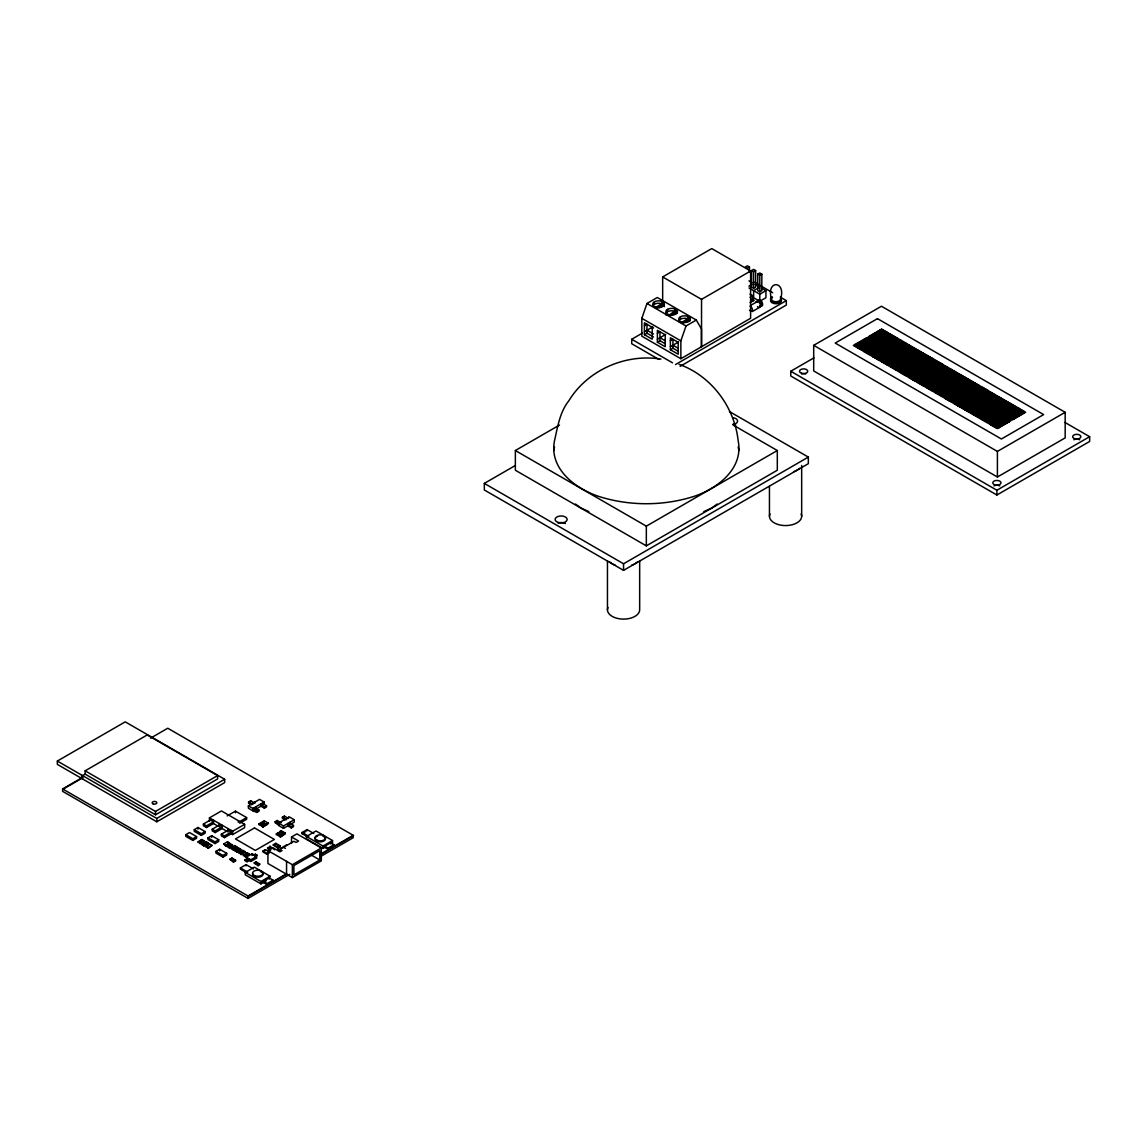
<?xml version="1.0" encoding="UTF-8"?>
<svg xmlns="http://www.w3.org/2000/svg" width="1147" height="1147" viewBox="0 0 1147 1147"><rect width="100%" height="100%" fill="white"/><g stroke="black" fill="none" stroke-linecap="round" stroke-linejoin="round"><path stroke-width="1.5" d="M679.081 364.316C711.283 375.886 734.41 406.798 738.152 440.649C743.93 469.051 716.646 489.239 692.645 496.823C662.593 506.028 630.061 506.028 600.024 496.823C576.023 489.239 548.739 469.051 554.517 440.649C557.686 426.856 559.765 412.16 568.869 400.733C587.594 370.037 625.588 353.405 660.93 359.097M553.729 450.527L554.517 447.058M662.665 301.417L662.665 276.929L711.757 248.584L750.611 271.022L750.611 318.249L680.859 358.724L641.833 336.186L641.833 318.336L646.98 303.468L657.288 297.503L696.315 320.042L701.462 328.96L701.462 346.824M680.859 358.724L680.859 340.86L686.006 325.992L696.315 320.042M717.176 504.035L711.814 508.049L703.828 511.591M655.367 307.855L661.489 303.668A5.835 3.369 0 0 0 652.944 305.719M656.715 307.955L662.12 304.83L663.152 305.417L663.152 302.163M657.747 307.668L663.626 304.901A5.835 3.369 0 0 1 664.414 306.579M659.095 307.769L661.805 306.206M644.413 325.777L646.98 324.286L646.98 333.218L653.518 336.989M749.464 266.993L747.414 268.169L745.378 266.993L747.414 265.803L749.464 266.993L749.464 271.954M669.805 314.622L674.579 311.224A5.835 3.369 0 0 0 668.113 311.468A5.835 3.369 0 0 0 666.034 315.009M669.805 315.583L675.21 312.457L676.243 313.045L676.243 309.719M669.475 315.999L676.716 312.457A5.835 3.369 0 0 1 677.303 313.274M644.413 331.727L652.715 326.938M658.894 359.427L631.71 343.742L631.71 339.268L642.478 333.046M662.665 276.929L701.534 299.367L750.611 271.022M751.572 270.563L753.608 269.387L755.658 270.563L755.658 287.094L753.608 288.284L751.572 287.094L751.572 270.563L753.608 271.753L755.658 270.563M653.518 328.056L644.413 322.794L644.413 334.695L646.98 333.218M757.751 274.133L759.787 272.957L761.837 274.133L761.837 290.664L759.787 291.84L757.751 290.664L757.751 274.133L759.787 275.309L761.837 274.133M657.389 333.275L659.969 331.784L659.969 340.716L665.188 343.727M681.332 322.837L687.469 318.665A5.835 3.369 0 0 0 678.723 321.576M682.68 322.938L688.085 319.827L689.118 320.414L689.118 317.16M683.712 322.651L689.605 319.898A5.835 3.369 0 0 1 690.179 320.716M748.948 286.177L752.074 284.442M657.389 339.225L665.69 334.437M657.389 342.193L665.231 346.724L665.231 334.824L657.389 330.293L657.389 342.193L659.969 340.716M758.253 288.012L753.608 290.635L753.651 297.747L759.787 301.288L765.924 297.747L765.924 290.664L761.321 288.012M670.378 340.774L672.959 339.283L672.959 348.215L678.178 351.226M750.066 297.345L752.805 295.768L752.805 300.973L752.031 300.528L752.805 297.245M749.005 287.983L759.787 294.205L765.924 290.664M670.378 346.724L678.68 341.921M752.805 300.528L750.755 301.26M750.066 302.55L754.224 300.299L751.543 298.75M670.378 349.692L678.207 354.222L678.207 342.322L670.378 337.791L670.378 349.692L672.959 348.215M750.539 305.475L757.809 301.288M752.332 311.554L759.787 307.238M733.134 425.021L777.308 450.527L777.308 470.241L646.335 545.857L515.361 470.241L515.361 450.527L559.521 425.021M675.511 364.56L786.312 300.6L786.312 305.059L680.128 366.352M729.449 411.544L808.334 457.094L808.334 463.675L623.552 570.36L484.321 489.97L484.321 483.403L515.132 465.61M57.35 761.049L125.238 721.85L224.669 779.257L224.669 782.598L156.781 821.797L57.35 764.389L57.35 761.049L156.781 818.442L224.669 779.257M813.696 345.347L881.455 306.235L1065.176 412.303L1065.176 437.882L997.403 477.009L813.696 370.94L813.696 345.347L997.403 451.416L1065.176 412.303M85.15 774.153L85.15 770.813L147.232 734.955L217.615 775.587L217.615 778.942L155.519 814.786L85.15 774.153L82.598 775.63L82.598 778.971M289.804 874.315L248.053 898.416L62.612 791.344L62.612 788.935L82.713 777.336M150.558 738.166L167.749 728.23L353.62 835.546L320.099 854.888M63.028 789.179L81.652 778.426L81.652 775.071M1065.004 422.469L1089.65 436.692L1089.65 441.452L996.886 495.002L790.756 376.001L790.756 371.241L813.954 357.85M854.902 346.365L868.508 338.652M869.727 337.806L883.319 330.092M856.608 347.34L870.215 339.641M871.419 338.781L885.025 331.082M858.3 348.315L871.777 340.544M873.125 339.77L886.602 331.985M858.429 348.401L871.906 340.616M873.254 339.842L886.731 332.057M873.484 341.519L860.006 349.305L873.613 341.591M874.817 340.745L888.294 332.974L874.946 340.831M863.949 351.584L877.555 343.871M878.76 343.025L892.366 335.325M865.655 352.559L879.247 344.86M880.466 344.014L894.072 336.3M867.347 353.548L880.953 345.835M882.172 344.989L895.764 337.29M869.053 354.523L882.66 346.824M883.864 345.978L897.47 338.265M872.996 356.803L886.473 349.018M887.807 348.244L901.284 340.473M873.125 356.875L886.602 349.089M887.936 348.315L901.413 340.544M874.688 357.778L888.294 350.079M889.513 349.233L903.119 341.519M876.394 358.767L890 351.054M891.205 350.208L904.811 342.509M878.1 359.742L891.692 352.043M892.911 351.197L906.517 343.483M896.854 353.462L910.331 345.691M896.983 353.548L910.46 345.763M883.735 363.011L897.212 355.226M912.023 346.666L898.56 354.452L912.152 346.738M883.864 363.083L897.341 355.298M885.441 363.986L899.047 356.287M900.252 355.427L913.858 347.727M887.133 364.975L900.739 357.262M901.958 356.416L915.564 348.702M891.076 367.241L904.553 359.47M905.901 358.696L919.378 350.91M891.205 367.312L904.682 359.541M906.03 358.767L919.507 350.982M906.259 360.445L892.782 368.23L906.388 360.516M907.592 359.671L921.07 351.885M907.721 359.742L921.199 351.971M894.488 369.205L907.951 361.434M909.299 360.66L922.776 352.875M894.617 369.277L908.08 361.506M909.428 360.732L922.905 352.946M896.18 370.194L909.657 362.409M911.005 361.635L924.468 353.85M896.309 370.266L909.786 362.481M911.134 361.706L924.597 353.936M900.123 372.46L913.6 364.689L900.252 372.546M914.948 363.914L928.41 356.129M915.062 363.986L928.54 356.201M901.829 373.449L915.306 365.664M930.117 357.118L916.639 364.889L930.246 357.19M901.958 373.521L915.435 365.735M903.521 374.424L916.998 366.653L903.65 374.51M918.346 365.879L931.823 358.093M918.475 365.95L931.952 358.165M905.227 375.413L918.704 367.628M933.515 359.083L920.037 366.854L933.644 359.154M905.356 375.485L918.833 367.7M515.361 450.527L646.335 526.143L777.308 450.527M85.15 770.813L155.519 811.445L217.615 775.587M909.17 377.693L922.776 369.979M923.98 369.133L937.586 361.434M910.876 378.668L924.468 370.968M925.686 370.123L939.293 362.409M912.568 379.657L926.045 371.872M940.855 363.312L927.393 371.098L940.984 363.398M912.697 379.729L926.174 371.943M914.274 380.632L927.751 372.847M929.084 372.072L942.562 364.302M914.403 380.704L927.88 372.933M929.213 372.158L942.691 364.373M918.217 382.912L931.823 375.198M933.027 374.352L946.633 366.653M919.908 383.887L933.515 376.187M934.733 375.341L948.34 367.628M921.615 384.876L935.221 377.162M936.425 376.316L950.031 368.617M923.321 385.851L936.784 378.08M938.131 377.306L951.609 369.52L938.26 377.377M923.45 385.922L936.913 378.152M927.263 388.13L940.855 380.431M942.074 379.571L955.68 371.872M484.321 483.403L623.552 563.779L808.334 457.094M928.955 389.105L942.562 381.406M943.78 380.56L957.372 372.847M930.661 390.095L944.268 382.381M945.472 381.535L959.078 373.836M932.353 391.07L945.96 383.37M947.178 382.525L960.785 374.811M936.296 393.349L949.773 385.578M951.121 384.804L964.598 377.019M936.425 393.421L949.902 385.65M951.25 384.876L964.727 377.091M938.002 394.339L951.48 386.553M966.29 377.994L952.813 385.779L966.419 378.08M938.131 394.41L951.609 386.625M939.708 395.314L953.3 387.614M954.519 386.768L968.125 379.055M209.442 821.209L209.442 817.868L221.443 810.929L244.626 824.32L244.626 827.661L232.626 834.586L231.192 833.769L224.468 837.64L221.357 835.848L221.357 834.17L228.081 830.299L231.192 832.091L224.468 835.977L221.357 834.17M941.4 396.303L955.007 388.589M956.225 387.743L969.817 380.044M203.392 824.062L210.331 820.048L213.471 821.854L206.532 825.869L203.392 824.062L203.392 825.725L206.532 827.546L213.471 823.532L217.787 826.026M194.273 829.654L198.001 827.503L205.041 831.561L205.041 833.238L201.313 835.389L194.273 831.331L194.273 829.654L201.313 833.711L205.041 831.561M185.814 834.686L189.527 832.536L196.567 836.607L196.567 838.271L192.839 840.421L185.814 836.364L185.814 834.686L192.839 838.758L196.567 836.607M945.343 398.568L958.82 390.797M960.154 390.023L973.631 382.238L960.283 390.095M945.472 398.654L958.949 390.869M251.451 804.793L248.584 803.144L248.584 801.939L250.648 800.749L254.949 803.23L254.949 802.04M947.049 399.557L960.526 391.772M961.86 390.998L975.337 383.227M947.178 399.629L960.656 391.844M961.989 391.07L975.466 383.299M248.584 803.144L250.648 801.954L250.648 800.749M227.178 815.904L235.45 811.13L246.634 817.582L246.634 819.259L239.723 823.245M948.741 400.532L962.218 392.761M963.566 391.987L977.043 384.202L963.695 392.059M948.87 400.618L962.347 392.833M258.964 810.04L256.899 811.23L253.544 809.295L255.623 808.105L258.964 810.04L258.964 811.23L256.899 812.42L252.928 810.857L248.369 808.219L248.369 805.839L259.552 799.387L264.111 802.011L264.111 804.405M950.447 401.522L964.053 393.808M965.258 392.962L978.864 385.263M212.224 829.224L219.22 825.18L222.16 826.872L215.163 830.915L212.224 829.224L212.224 830.887L215.163 832.593L222.16 828.55L228.081 831.962M248.369 805.839L252.928 808.463L264.111 802.011M954.39 403.801L967.867 396.016M969.201 395.242L982.678 387.457M954.519 403.873L967.996 396.088M969.33 395.314L982.807 387.528M198.173 841.683L201.886 839.532L203.965 840.722L200.238 843.705L198.173 841.683L200.238 842.873L203.965 840.722M969.559 396.991L956.096 404.776L969.688 397.077M970.907 396.217L984.384 388.446M198.173 842.515L201.886 839.532M266.534 805.782L264.398 807.015L260.957 805.022L263.093 803.789L266.534 805.782L266.534 806.972L264.398 808.205L260.957 806.212L255.623 809.295L255.623 806.914M971.036 396.303L984.513 388.518M207.951 837.855L211.679 835.704L218.704 839.762L218.704 841.439L214.991 843.59L207.951 839.518L207.951 837.855L214.991 841.912L218.704 839.762M957.788 405.766L971.265 397.98M972.613 397.206L986.076 389.421M957.917 405.837L971.394 398.052M972.728 397.278L986.205 389.493M239.723 821.567L246.634 817.582M201.872 843.977L206.016 841.583L208.08 842.787L203.937 846.013L201.872 843.977L203.937 845.167L208.08 842.787M972.971 398.955L959.494 406.741L973.1 399.041M974.305 398.181L987.782 390.41M974.434 398.267L987.911 390.482M201.872 844.809L204.639 843.217M205.829 846.099L209.557 843.948L212.037 845.382L208.31 848.364L205.829 846.099L208.31 847.533L212.037 845.382M963.437 409.02L977.043 401.307M978.248 400.461L991.854 392.761M209.442 817.868L232.626 831.245L244.626 824.32M205.829 846.93L208.31 845.497M965.129 409.995L978.606 402.224M979.954 401.45L993.431 393.665M965.258 410.067L978.735 402.296M980.083 401.522L993.56 393.736M966.835 410.984L980.312 403.199M981.646 402.425L995.123 394.64L981.775 402.497M966.964 411.056L980.441 403.271M968.541 411.959L982.004 404.188M983.352 403.414L996.829 395.629M968.67 412.031L982.133 404.26M983.481 403.486L996.958 395.701M223.708 843.948L227.436 841.798L229.5 842.988L225.773 845.984L223.708 843.948L225.773 845.138L229.5 842.988M262.219 822.012L264.297 820.822L268.427 823.216L266.362 825.238L262.219 822.012L266.362 824.406L268.427 823.216M258.921 823.933L260.986 822.729L265.129 825.123L263.05 827.159L258.921 823.933L263.05 826.313L265.129 825.123M258.921 824.765L260.986 823.575L265.129 825.955M972.484 414.239L986.076 406.525M987.295 405.68L1000.901 397.98M215.923 851.404L219.65 849.253L226.69 853.311L226.69 854.988L222.962 857.139L215.923 853.081L215.923 851.404L222.962 855.461L226.69 853.311M227.249 845.927L230.59 843.991L232.669 845.196L229.314 847.963L227.249 845.927L229.314 847.131L232.669 845.196M974.176 415.214L987.782 407.515M988.986 406.669L1002.593 398.955M227.249 846.773L229.472 845.482M975.882 416.203L989.359 408.418M990.693 407.644L1004.17 399.873M976.011 416.275L989.488 408.49M990.822 407.715L1004.299 399.945M285.202 820.019L282.391 818.399L282.391 817.209L284.356 816.076L288.557 818.499L288.557 817.309M279.108 822.757L279.108 825.152L275.165 822.872L275.165 821.668L277.216 820.478L281.173 822.757L281.173 821.567M231.207 847.948L234.92 845.798L236.999 847.002L233.271 849.984L231.207 847.948L233.271 849.153L236.999 847.002M991.051 409.407L977.574 417.178L991.18 409.479M992.399 408.633L1005.876 400.848L992.528 408.705M231.207 848.794L234.92 846.644L236.999 847.834M293.489 825.453L291.309 826.7L287.797 824.679L289.962 823.417L293.489 825.453L293.489 826.643L291.309 827.905L287.797 825.869L283.495 828.349L278.52 825.482L278.52 823.102L289.288 816.879L294.249 819.747L294.249 822.141L291.395 823.79M234.963 850.271L238.691 848.12L240.755 849.325L237.028 852.307L234.963 850.271L237.028 851.475L240.755 849.325M981.517 419.458L995.123 411.759M996.342 410.913L1009.948 403.199M234.963 851.117L238.691 848.966L240.755 850.156M983.223 420.447L996.829 412.734M998.033 411.888L1011.64 404.188M278.52 823.102L283.495 825.969L294.249 819.747M984.929 421.422L998.521 413.723M999.74 412.863L1013.346 405.163M239.092 852.508L242.82 850.357L244.885 851.547L241.171 854.544L239.092 852.508L241.171 853.698L244.885 851.547M239.092 853.339L242.82 851.189L244.885 852.393M229.816 859.246L231.895 858.042L235.608 860.193L233.544 862.229L229.816 859.246L233.544 861.397L235.608 860.193M986.621 422.411L1000.227 414.698M1001.431 413.852L1015.038 406.138M279.538 831.661L281.187 830.7L285.331 833.095L283.667 834.887L279.538 831.661L283.667 834.055L285.331 833.095M276.341 833.926L277.99 832.966L282.133 835.36L280.485 837.152L276.341 833.926L280.485 836.321L282.133 835.36M279.538 832.493L281.187 831.546L285.331 833.926M276.341 834.758L277.99 833.812L282.133 836.192M243.322 854.845L247.049 852.694L249.114 853.884L245.386 856.881L243.322 854.845L245.386 856.035L249.114 853.884M243.322 855.676L247.049 853.526L249.114 854.73M990.564 424.677L1004.041 416.906M1005.374 416.132L1018.851 408.346M990.693 424.748L1004.17 416.978M1005.503 416.203L1018.98 408.418M992.27 425.666L1005.876 417.952M1007.08 417.107L1020.687 409.407M247.035 857.641L247.035 859.304L246.232 857.167L252.025 853.827L256.584 856.451L256.584 858.128L250.792 861.469L249.157 860.522L247.035 861.755L244.928 860.522L247.035 858.472L249.157 859.691L247.035 860.91L244.928 859.691M993.962 426.641L1007.568 418.942M1008.787 418.096L1022.393 410.382M256.584 858.128L254.906 857.153L256.971 855.132L255.308 854.171L253.243 855.361L253.243 854.529M244.928 860.522L247.035 859.304M270.592 850.328L267.552 848.565L270.032 846.3L274.592 849.769M273.301 844.737L275.782 843.303L280.341 845.927L277.861 848.207L273.301 844.737L277.861 847.361L280.341 845.927M995.668 427.63L1009.274 419.917M1010.478 419.071L1024.085 411.372M262.921 851.074L265.401 849.64L269.416 851.963L266.936 853.397L262.921 851.074L262.921 851.906L266.936 854.228L269.416 852.794M256.971 855.132L254.906 856.322L254.906 855.49M273.301 845.568L275.782 844.135L280.341 846.773M246.232 857.167L250.792 859.806L256.584 856.451M291.524 836.98L296.901 833.869L321.332 847.963L321.332 860.867L292.356 877.598L267.925 863.505L267.925 850.601L272.9 847.733L279.94 851.791L282.004 850.601L279.94 849.397L294.005 841.281L296.084 842.472L298.564 841.038L291.524 836.98L291.524 843.432M246.275 872.509L240.411 869.125L240.411 867.921L246.075 864.652L253.401 868.881M307.468 836.751L302.105 833.668L302.105 832.478L307.095 829.596L313.776 833.453M302.105 833.668L305.848 831.503M254.304 862.73L255.967 861.784L259.695 863.935L258.032 865.727L254.304 862.73L258.032 864.881L259.695 863.935M279.266 849.067L277.961 849.827L280.442 851.26M280.599 848.307L281.832 847.59M284.169 846.242L282.922 846.959L285.417 848.393M285.302 845.583L286.549 844.866M254.304 863.576L255.967 862.616L259.695 864.766M324.773 847.418L324.773 846.228L330.709 842.801L333.949 844.679L333.949 845.869L328.013 849.296L324.773 847.418L323.024 848.436L306.464 838.873L306.464 836.478L315.999 830.987L332.544 840.55L332.544 842.93M266.247 880.824L260.971 883.878L245.243 874.788L245.243 872.408L254.347 867.146L270.075 876.222L269.201 879.118L269.201 877.928L273.058 880.15L273.058 881.355L267.165 884.753L263.308 882.53L263.308 881.326L269.201 877.928M245.243 872.408L260.971 881.484L270.075 876.222M306.464 836.478L323.024 846.042L332.544 840.55M267.925 850.601L292.356 864.695L321.332 847.963M324.773 846.228L328.013 848.106L333.949 844.679M263.308 881.326L267.165 883.563L273.058 880.15M286.721 873.684L248.053 896.008L248.053 898.416M320.73 854.042L353.204 835.303L353.204 837.711L320.73 856.451M319.784 859.978L293.89 874.932L293.89 865.584L319.784 850.644L319.784 859.978L310.722 854.744M790.756 371.241L996.886 490.242L1089.65 436.692M588.841 511.591L580.841 508.049L575.493 504.035M880.05 330.021L888.423 334.852M889.097 335.239L897.47 340.086M906.517 345.304L898.144 340.473L906.388 345.376M907.191 345.691L915.564 350.523M924.597 355.742L916.224 350.91L924.468 355.814M925.271 356.129L933.644 360.961M934.318 361.348L942.691 366.194M943.364 366.581L951.738 371.413M952.411 371.8L960.785 376.632M961.444 377.019L969.817 381.851L961.315 377.091M970.491 382.238L978.864 387.069M979.538 387.457L987.911 392.303L979.409 387.528M988.585 392.675L996.958 397.522M997.632 397.909L1006.005 402.74M1006.665 403.127L1015.038 407.959M1015.712 408.346L1024.085 413.178M879.921 330.092L888.294 334.938M888.968 335.325L897.341 340.157M907.062 345.763L915.435 350.595M925.142 356.201L933.515 361.047M934.188 361.434L942.562 366.266M943.235 366.653L951.609 371.485M952.282 371.872L960.656 376.703M970.362 382.309L978.735 387.156M988.456 392.761L996.829 397.593M997.503 397.98L1005.876 402.812M1006.536 403.199L1014.909 408.031M1015.582 408.418L1023.956 413.25M878.358 331.01L886.731 335.842M895.764 341.06L887.391 336.229L895.635 341.132M896.438 341.448L904.811 346.279M905.485 346.666L913.858 351.512M914.532 351.885L922.905 356.731M931.952 361.95L923.579 357.118L931.823 362.022M932.611 362.337L940.984 367.169M950.031 372.388L941.658 367.556L949.902 372.46M950.705 372.775L959.078 377.607L950.576 372.847M959.752 377.994L968.125 382.84M968.799 383.227L977.172 388.059M977.832 388.446L986.205 393.278M986.879 393.665L995.252 398.496L986.75 393.736M995.926 398.884L1004.299 403.715M1014.02 409.336L1022.393 414.167M878.229 331.082L886.602 335.913M896.309 341.519L904.682 346.365M905.356 346.738L913.729 351.584M914.403 351.971L922.776 356.803M932.482 362.409L940.855 367.241M959.623 378.08L967.996 382.912M968.67 383.299L977.043 388.13M977.703 388.518L986.076 393.349M995.797 398.955L1004.17 403.801M1013.891 409.407L1022.264 414.239M876.523 332.057L885.025 336.817M885.57 337.29L894.072 342.05M894.617 342.509L903.119 347.269M903.65 347.727L912.152 352.487M912.697 352.946L921.199 357.706M921.744 358.165L930.246 362.925M930.791 363.398L939.293 368.158M939.837 368.617L948.34 373.377M948.87 373.836L957.372 378.596M957.917 379.055L966.419 383.815M966.964 384.274L975.466 389.034M976.011 389.493L984.513 394.253M985.058 394.726L993.56 399.486M994.091 399.945L1002.593 404.705M1003.138 405.163L1011.64 409.923M1012.184 410.382L1020.687 415.142M874.817 333.046L883.319 337.806M883.864 338.265L892.366 343.025M892.911 343.483L901.413 348.244M901.958 348.702L910.46 353.462M911.005 353.936L919.507 358.696M920.037 359.154L928.54 363.914M929.084 364.373L937.586 369.133M938.131 369.592L946.633 374.352M947.178 374.811L955.68 379.571M956.225 380.044L964.727 384.804M965.258 385.263L973.76 390.023M974.305 390.482L982.807 395.242M983.352 395.701L991.854 400.461M992.399 400.92L1000.901 405.68M1001.431 406.138L1009.948 410.913M1010.478 411.372L1018.98 416.132M873.125 334.021L881.627 338.781M882.172 339.254L890.674 344.014M891.205 344.473L899.707 349.233M900.252 349.692L908.754 354.452M909.299 354.91L917.801 359.671M918.346 360.129L926.848 364.889M927.393 365.348L935.895 370.123M936.425 370.581L944.927 375.341M945.472 375.8L953.974 380.56M954.519 381.019L963.021 385.779M963.566 386.238L972.068 390.998M972.613 391.457L981.115 396.217M981.646 396.69L990.148 401.45M990.693 401.909L999.195 406.669M999.74 407.128L1008.242 411.888M1008.787 412.347L1017.289 417.107M871.419 335.01L879.921 339.77M880.466 340.229L888.968 344.989M889.513 345.448L898.015 350.208M898.56 350.667L907.062 355.427M907.592 355.9L916.095 360.66M916.639 361.119L925.142 365.879M925.686 366.337L934.188 371.098M934.733 371.556L943.235 376.316M943.78 376.775L952.282 381.535M952.813 382.008L961.315 386.768M961.86 387.227L970.362 391.987M970.907 392.446L979.409 397.206M979.954 397.665L988.456 402.425M988.986 402.884L997.503 407.644M998.033 408.103L1006.536 412.863M1007.08 413.336L1015.582 418.096M869.856 335.913L878.229 340.745M878.889 341.132L887.262 345.978M896.309 351.197L887.936 346.365L896.18 351.269M896.983 351.584L905.356 356.416M914.403 361.635L906.03 356.803L914.274 361.706M915.062 362.022L923.45 366.854M924.109 367.241L932.482 372.072M933.156 372.46L941.529 377.306M942.203 377.693L950.576 382.525M951.25 382.912L959.623 387.743L951.121 382.983M960.283 388.13L968.67 392.962M969.33 393.349L977.703 398.181L969.201 393.421M978.377 398.568L986.75 403.414M987.424 403.801L995.797 408.633L987.295 403.873M996.471 409.02L1004.844 413.852M1005.503 414.239L1013.891 419.071M869.727 335.985L878.1 340.831M878.76 341.218L887.133 346.05M896.854 351.656L905.227 356.488M914.948 362.094L923.321 366.925M923.98 367.312L932.353 372.158M933.027 372.546L941.4 377.377M942.074 377.764L950.447 382.596M960.154 388.202L968.541 393.034M978.248 398.654L986.621 403.486M996.342 409.092L1004.715 413.924M1005.374 414.311L1013.762 419.142M865.239 338.58L873.613 343.412M874.286 343.799L882.66 348.631M883.319 349.018L891.692 353.85M892.366 354.237L900.739 359.083M901.413 359.47L909.786 364.302L901.284 359.541M910.46 364.689L918.833 369.52M919.507 369.908L927.88 374.739L919.378 369.979M928.54 375.126L936.913 379.958M937.586 380.345L945.96 385.191M946.633 385.578L955.007 390.41M964.053 395.629L955.68 390.797L963.924 395.701M964.727 396.016L973.1 400.848M982.133 406.067L973.76 401.235L982.004 406.138M982.807 406.454L991.18 411.286M1000.227 416.519L991.854 411.673L1000.098 416.59M1000.901 416.906L1009.274 421.738M865.11 338.652L873.484 343.483M874.157 343.871L882.53 348.702M883.19 349.089L891.577 353.936M892.237 354.323L900.61 359.154M910.331 364.76L918.704 369.592M928.41 375.198L936.784 380.044M937.457 380.431L945.831 385.263M946.504 385.65L954.878 390.482M964.598 396.088L972.971 400.92M982.678 406.525L991.051 411.372M1000.772 416.978L1009.145 421.809M871.906 344.401L863.533 339.555L871.777 344.473M872.58 344.788L880.953 349.62M890 354.839L881.627 350.007L889.871 354.91M890.674 355.226L899.047 360.058L890.545 355.298M899.707 360.445L908.08 365.276M908.754 365.664L917.127 370.495M917.801 370.882L926.174 375.729M926.848 376.116L935.221 380.947L926.719 376.187M935.895 381.334L944.268 386.166M944.927 386.553L953.3 391.385L944.798 386.625M953.974 391.772L962.347 396.604M963.021 396.991L971.394 401.837M972.068 402.224L980.441 407.056M981.115 407.443L989.488 412.275M990.148 412.662L998.521 417.494M1007.568 422.713L999.195 417.881L1007.439 422.799M872.451 344.86L880.824 349.692M899.578 360.516L907.951 365.348M908.625 365.735L916.998 370.581M917.672 370.968L926.045 375.8M935.766 381.406L944.139 386.238M953.845 391.844L962.218 396.69M962.892 397.077L971.265 401.909M971.939 402.296L980.312 407.128M980.986 407.515L989.359 412.347M990.019 412.734L998.392 417.565M861.712 340.616L870.215 345.376M870.745 345.835L879.247 350.595M879.792 351.054L888.294 355.814M888.839 356.287L897.341 361.047M897.886 361.506L906.388 366.266M906.933 366.725L915.435 371.485M915.966 371.943L924.468 376.703M925.012 377.162L933.515 381.922M934.059 382.381L942.562 387.156M943.106 387.614L951.609 392.374M952.153 392.833L960.656 397.593M961.186 398.052L969.688 402.812M970.233 403.271L978.735 408.031M979.28 408.49L987.782 413.25M988.327 413.723L996.829 418.483M997.374 418.942L1005.876 423.702M860.006 341.591L868.508 346.365M869.053 346.824L877.555 351.584M878.1 352.043L886.602 356.803M887.133 357.262L895.635 362.022M896.18 362.481L904.682 367.241M905.227 367.7L913.729 372.46M914.274 372.933L922.776 377.693M923.321 378.152L931.823 382.912M932.353 383.37L940.855 388.13M941.4 388.589L949.902 393.349M950.447 393.808L958.949 398.568M959.494 399.041L967.996 403.801M968.541 404.26L977.043 409.02M977.574 409.479L986.076 414.239M986.621 414.698L995.123 419.458M995.668 419.917L1004.17 424.677M754.597 282.277L772.72 292.743M780.275 297.102L786.312 300.6M858.3 342.58L866.802 347.34M867.347 347.799L875.849 352.559M876.394 353.018L884.896 357.778M885.441 358.251L893.943 363.011M894.488 363.47L902.99 368.23M903.521 368.689L912.023 373.449M912.568 373.908L921.07 378.668M921.615 379.127L930.117 383.887M930.661 384.345L939.164 389.105M939.708 389.579L948.211 394.339M948.741 394.797L957.243 399.557M957.788 400.016L966.29 404.776M966.835 405.235L975.337 409.995M975.882 410.454L984.384 415.214M984.929 415.687L993.431 420.447M993.962 420.906L1002.464 425.666M748.948 280.872L752.016 282.635M755.142 284.442L758.21 286.22M856.608 343.555L865.11 348.315M865.655 348.788L874.157 353.548M874.688 354.007L883.19 358.767M883.735 359.226L892.237 363.986M892.782 364.445L901.284 369.205M901.829 369.664L910.331 374.424M910.876 374.897L919.378 379.657M919.908 380.116L928.41 384.876M928.955 385.335L937.457 390.095M938.002 390.553L946.504 395.314M947.049 395.772L955.551 400.532M956.096 400.991L964.598 405.766M965.129 406.224L973.631 410.984M974.176 411.443L982.678 416.203M983.223 416.662L991.725 421.422M992.27 421.881L1000.772 426.641M855.031 344.473L863.404 349.305M864.078 349.692L872.451 354.523M873.125 354.91L881.498 359.742M882.172 360.129L890.545 364.975M891.205 365.348L899.578 370.194L891.076 365.434M900.252 370.581L908.625 375.413M909.299 375.8L917.672 380.632L909.17 375.872M918.346 381.019L926.719 385.851M927.393 386.238L935.766 391.07M936.425 391.457L944.798 396.303M945.472 396.69L953.845 401.522M954.519 401.909L962.892 406.741M971.939 411.959L963.566 407.128L971.81 412.031M972.613 412.347L980.986 417.178M990.019 422.411L981.646 417.565L989.89 422.483M990.693 422.799L999.066 427.63M854.902 344.544L863.275 349.376M863.949 349.763L872.322 354.595M872.996 354.982L881.369 359.828M882.043 360.201L890.416 365.047M900.123 370.653L908.496 375.485M918.217 381.091L926.59 385.922M927.263 386.31L935.637 391.156M936.296 391.543L944.669 396.375M945.343 396.762L953.716 401.593M954.39 401.98L962.763 406.812M972.484 412.418L980.857 417.264M990.564 422.87L998.937 427.702M749.966 294.119L752.805 295.768M646.98 303.468L686.006 325.992M641.833 318.336L680.859 340.86M646.98 330.236L653.518 334.006M659.969 337.734L665.188 340.745M672.959 345.233L678.178 348.244M644.413 334.695L652.242 339.225L652.242 327.325M631.71 339.268L672.5 362.81M282.391 817.209L286.592 819.632L286.592 818.428M302.105 832.478L308.801 836.335M248.584 801.939L252.885 804.434L252.885 803.23M275.165 821.668L279.108 823.947M267.552 847.733L270.592 849.483M229.5 843.834L227.436 841.798M235.608 861.039L231.895 858.042M240.411 867.921L247.738 872.15M62.612 788.935L248.469 896.237L286.549 874.258L286.549 861.354M738.152 447.058L738.94 450.527M997.403 451.416L997.403 477.009M996.886 490.242L996.886 495.002M801.667 465.424L801.667 516.279M780.548 299.238C786.584 280.413 765.823 279.366 771.458 298.966M769.451 486.471L769.451 516.279M759.787 275.309L759.787 291.84M759.787 294.205L759.787 301.288M753.608 271.753L753.608 288.284M701.534 299.367L701.534 346.595M688.085 316.558L688.085 319.827M680.429 316.816A5.835 3.369 0 0 0 679.497 320.888L681.633 322.121A5.835 3.369 0 0 0 688.673 321.576A5.835 3.369 0 0 0 689.605 317.518L687.469 316.285A5.835 3.369 0 0 0 680.429 316.816L680.429 319.196M675.21 309.117L675.21 312.457M667.54 309.375A5.835 3.369 0 0 0 666.622 313.446L668.758 314.679A5.835 3.369 0 0 0 675.798 314.135A5.835 3.369 0 0 0 676.716 310.077L674.579 308.844A5.835 3.369 0 0 0 667.54 309.375L667.54 311.755M662.12 301.561L662.12 304.83M654.45 301.819A5.835 3.369 0 0 0 653.532 305.891L655.668 307.124A5.835 3.369 0 0 0 662.708 306.579A5.835 3.369 0 0 0 663.626 302.521L661.489 301.288A5.835 3.369 0 0 0 654.45 301.819L654.45 304.199M646.335 526.143L646.335 545.857M639.668 560.711L639.668 609.803A16.101 9.305 0 0 1 621.459 619.022A16.101 9.305 0 0 1 607.996 607.408M623.552 563.779L623.552 570.36M607.451 560.711L607.451 609.803M330.709 842.801L330.709 844.006M328.013 848.106L328.013 849.296M323.024 846.042L323.024 848.436M307.095 829.596L307.095 830.786M292.356 864.695L292.356 877.598M291.309 826.7L291.309 827.905M289.962 822.227L289.962 824.621M287.797 823.474L287.797 825.869M284.356 816.076L284.356 817.266M283.667 834.055L283.667 834.887M283.495 825.969L283.495 828.349M281.187 830.7L281.187 831.546M280.485 836.321L280.485 837.152M277.99 832.966L277.99 833.812M277.861 847.361L277.861 848.207M277.216 820.478L277.216 821.682M275.782 843.303L275.782 844.135M270.032 846.3L270.032 847.131M267.165 883.563L267.165 884.753M266.936 853.397L266.936 854.228M266.362 824.406L266.362 825.238M265.401 849.64L265.401 850.472M264.398 807.015L264.398 808.205M264.297 820.822L264.297 821.653M263.093 802.599L263.093 804.993M263.05 826.313L263.05 827.159M260.957 803.832L260.957 806.212M260.986 822.729L260.986 823.575M260.971 881.484L260.971 883.878M258.032 864.881L258.032 865.727M256.899 811.23L256.899 812.42M255.967 861.784L255.967 862.616M255.308 854.171L255.308 855.002M253.544 808.105L253.544 810.499M252.928 808.463L252.928 810.857M252.025 853.827L252.025 855.504M250.792 859.806L250.792 861.469M249.157 858.859L249.157 860.522M247.049 852.694L247.049 853.526M247.035 860.91L247.035 861.755M246.075 864.652L246.075 865.856M245.386 856.035L245.386 856.881M242.82 850.357L242.82 851.189M241.171 853.698L241.171 854.544M238.691 848.12L238.691 848.966M238.347 820.693L238.347 822.356M237.028 851.475L237.028 852.307M235.45 811.13L235.45 812.807M234.92 845.798L234.92 846.644M233.544 861.397L233.544 862.229M233.271 849.153L233.271 849.984M232.626 831.245L232.626 834.586M231.192 830.414L231.192 833.769M230.59 843.991L230.59 844.837M229.314 847.131L229.314 847.963M228.081 828.621L228.081 830.299M225.773 845.138L225.773 845.984M224.468 835.977L224.468 837.64M222.962 855.461L222.962 857.139M222.16 825.195L222.16 828.55M219.65 849.253L219.65 850.916M219.22 823.503L219.22 826.844M215.163 830.915L215.163 832.593M214.991 841.912L214.991 843.59M213.471 820.191L213.471 823.532M211.679 835.704L211.679 837.367M210.331 818.37L210.331 820.048M209.557 843.948L209.557 844.78M208.31 847.533L208.31 848.364M206.532 825.869L206.532 827.546M206.016 841.583L206.016 842.428M203.937 845.167L203.937 846.013M201.313 833.711L201.313 835.389M200.238 842.873L200.238 843.705M198.001 827.503L198.001 829.181M192.839 838.758L192.839 840.421M156.781 818.442L156.781 821.797M155.519 811.445L155.519 814.786M1073.864 439.774A4.101 2.366 0 0 1 1079.671 439.774M993.99 485.898A4.101 2.366 0 0 1 999.783 485.898M801.595 373.951A4.101 2.366 0 0 1 805.696 373.951M637.503 561.858A16.101 9.305 0 0 1 631.61 565.256M615.509 565.256A16.101 9.305 0 0 1 609.602 561.858M558.116 522.989A6.036 3.484 0 0 1 565.399 523.548M733.105 424.261A6.036 3.484 0 0 1 735.801 425.164M733.105 417.694A6.036 3.484 0 0 1 737.578 421.064A6.036 3.484 0 0 1 733.105 424.433M799.516 468.32A16.101 9.305 0 0 1 793.609 471.718M801.122 513.87A16.101 9.305 0 0 1 785.566 525.57A16.101 9.305 0 0 1 770.01 513.87M761.034 305.604A2.781 1.606 60 0 1 759.715 306.206M757.249 302.335A2.781 1.606 60 0 1 757.622 301.446M760.189 302.306A2.781 1.606 60 0 1 760.905 303.554M761.106 304.227A2.781 1.606 60 0 1 761.164 305.102M758.525 301.159A2.781 1.606 60 0 1 760.576 300.915M761.078 301.346A2.781 1.606 60 0 1 762.182 304.944M755.83 302.306A3.355 1.936 60 0 1 758.726 302.048A3.355 1.936 60 0 1 760.404 306.378A3.355 1.936 60 0 1 757.507 306.636M757.966 301.073A3.355 1.936 60 0 1 760.662 300.657A3.355 1.936 60 0 1 762.612 304.715A3.355 1.936 60 0 1 760.246 305.848M749.98 306.235A2.81 1.62 60 0 1 752.461 310.177A2.81 1.62 60 0 1 749.507 310.149M780.734 299.023A5.463 3.154 0 0 1 776.003 303.754A5.463 3.154 0 0 1 771.271 299.023M780.734 297.532A5.463 3.154 0 0 1 779.143 301.69A5.463 3.154 0 0 1 771.816 301.131A5.463 3.154 0 0 1 772.132 296.872M780.505 298.693A4.559 2.624 0 0 1 774.827 301.647A4.559 2.624 0 0 1 772.461 297.446M262.348 872.652A5.262 3.04 0 0 1 258.476 877.197A5.262 3.04 0 0 1 252.698 873.383M260.426 871.548A5.262 3.04 0 0 1 261.516 872.021M322.88 836.149A5.262 3.04 0 0 1 324.816 840.307A5.262 3.04 0 0 1 317.619 841.425A5.262 3.04 0 0 1 315.683 837.267M316.515 836.636A5.262 3.04 0 0 1 317.619 836.149M877.469 318.651L835.202 343.053L1001.403 439L1043.655 414.597L877.469 318.651M866.802 337.677L853.339 345.448L861.712 350.279L875.19 342.509L866.802 337.677M881.627 329.117L868.15 336.903L876.523 341.734L890 333.949L881.627 329.117M875.849 342.896L862.372 350.667L870.745 355.513L884.222 347.727L875.849 342.896M890.674 334.336L877.197 342.121L885.57 346.953L899.047 339.168L890.674 334.336M884.896 348.115L871.419 355.9L879.792 360.732L893.269 352.946L884.896 348.115M899.707 339.555L886.23 347.34L894.617 352.172L908.08 344.401L899.707 339.555M893.943 353.333L880.466 361.119L888.839 365.95L902.316 358.165L893.943 353.333M908.754 344.788L895.277 352.559L903.65 357.391L917.127 349.62L908.754 344.788M895.506 354.237L882.043 362.022L895.635 354.323M902.99 358.552L889.513 366.337L897.886 371.169L911.363 363.398L902.99 358.552M917.801 350.007L904.323 357.778L912.697 362.624L926.174 354.839L917.801 350.007M912.023 363.785L898.56 371.556L906.933 376.388L920.396 368.617L912.023 363.785M926.848 355.226L913.37 363.011L921.744 367.843L935.221 360.058L926.848 355.226M921.07 369.004L907.592 376.775L915.966 381.621L929.443 373.836L921.07 369.004M935.895 360.445L922.417 368.23L930.791 373.062L944.268 365.276L935.895 360.445M930.117 374.223L916.639 382.008L925.012 386.84L938.49 379.055L930.117 374.223M944.927 365.664L931.45 373.449L939.837 378.281L953.3 370.495L944.927 365.664M939.164 379.442L925.686 387.227L934.059 392.059L947.537 384.274L939.164 379.442M953.974 370.882L940.497 378.668L948.87 383.499L962.347 375.729L953.974 370.882M948.211 384.661L934.733 392.446L943.106 397.278L956.584 389.493L948.211 384.661M963.021 376.116L949.544 383.887L957.917 388.733L971.394 380.947L963.021 376.116M957.243 389.88L943.78 397.665L952.153 402.497L965.616 394.726L957.243 389.88M972.068 381.334L958.591 389.105L966.964 393.951L980.441 386.166L972.068 381.334M966.29 395.113L952.813 402.884L961.186 407.715L974.663 399.945L966.29 395.113M981.115 386.553L967.638 394.339L976.011 399.17L989.488 391.385L981.115 386.553M975.337 400.332L961.86 408.103L970.233 412.949L983.71 405.163L975.337 400.332M990.148 391.772L976.671 399.557L985.058 404.389L998.521 396.604L990.148 391.772M984.384 405.551L970.907 413.336L979.28 418.168L992.757 410.382L984.384 405.551M999.195 396.991L985.717 404.776L994.091 409.608L1007.568 401.837L999.195 396.991M254.505 827.948L235.465 838.944L255.337 850.414L274.377 839.418L254.505 827.948M993.431 410.769L979.954 418.555L988.327 423.386L1001.804 415.601L993.431 410.769M1008.242 402.224L994.764 409.995L1003.138 414.827L1016.615 407.056L1008.242 402.224M1002.464 415.988L988.986 423.773L997.374 428.605L1010.837 420.834L1002.464 415.988M1017.289 407.443L1003.811 415.214L1012.184 420.06L1025.662 412.275L1017.289 407.443M1013.346 408.949L1004.973 404.102L1013.217 409.02M1074.71 438.742A4.101 2.366 0 0 0 1080.861 436.692A4.101 2.366 0 0 0 1074.71 434.641A4.101 2.366 0 0 0 1074.71 438.742M994.836 484.866A4.101 2.366 0 0 0 1000.987 482.815A4.101 2.366 0 0 0 994.836 480.765A4.101 2.366 0 0 0 994.836 484.866M801.595 373.291A4.101 2.366 0 0 0 807.746 371.241A4.101 2.366 0 0 0 801.595 369.191A4.101 2.366 0 0 0 801.595 373.291M558.116 522.458A6.036 3.484 0 0 0 567.177 519.433A6.036 3.484 0 0 0 558.116 516.422A6.036 3.484 0 0 0 558.116 522.458M153.053 803.846A2.337 1.348 0 0 0 156.809 802.972A2.337 1.348 0 0 0 153.612 801.538A2.337 1.348 0 0 0 153.053 803.846M255.15 875.849A5.262 3.04 0 0 0 263.05 873.225A5.262 3.04 0 0 0 255.15 870.587A5.262 3.04 0 0 0 255.15 875.849M317.619 840.464A5.262 3.04 0 0 0 325.519 837.826A5.262 3.04 0 0 0 317.619 835.188A5.262 3.04 0 0 0 317.619 840.464"/></g></svg>
